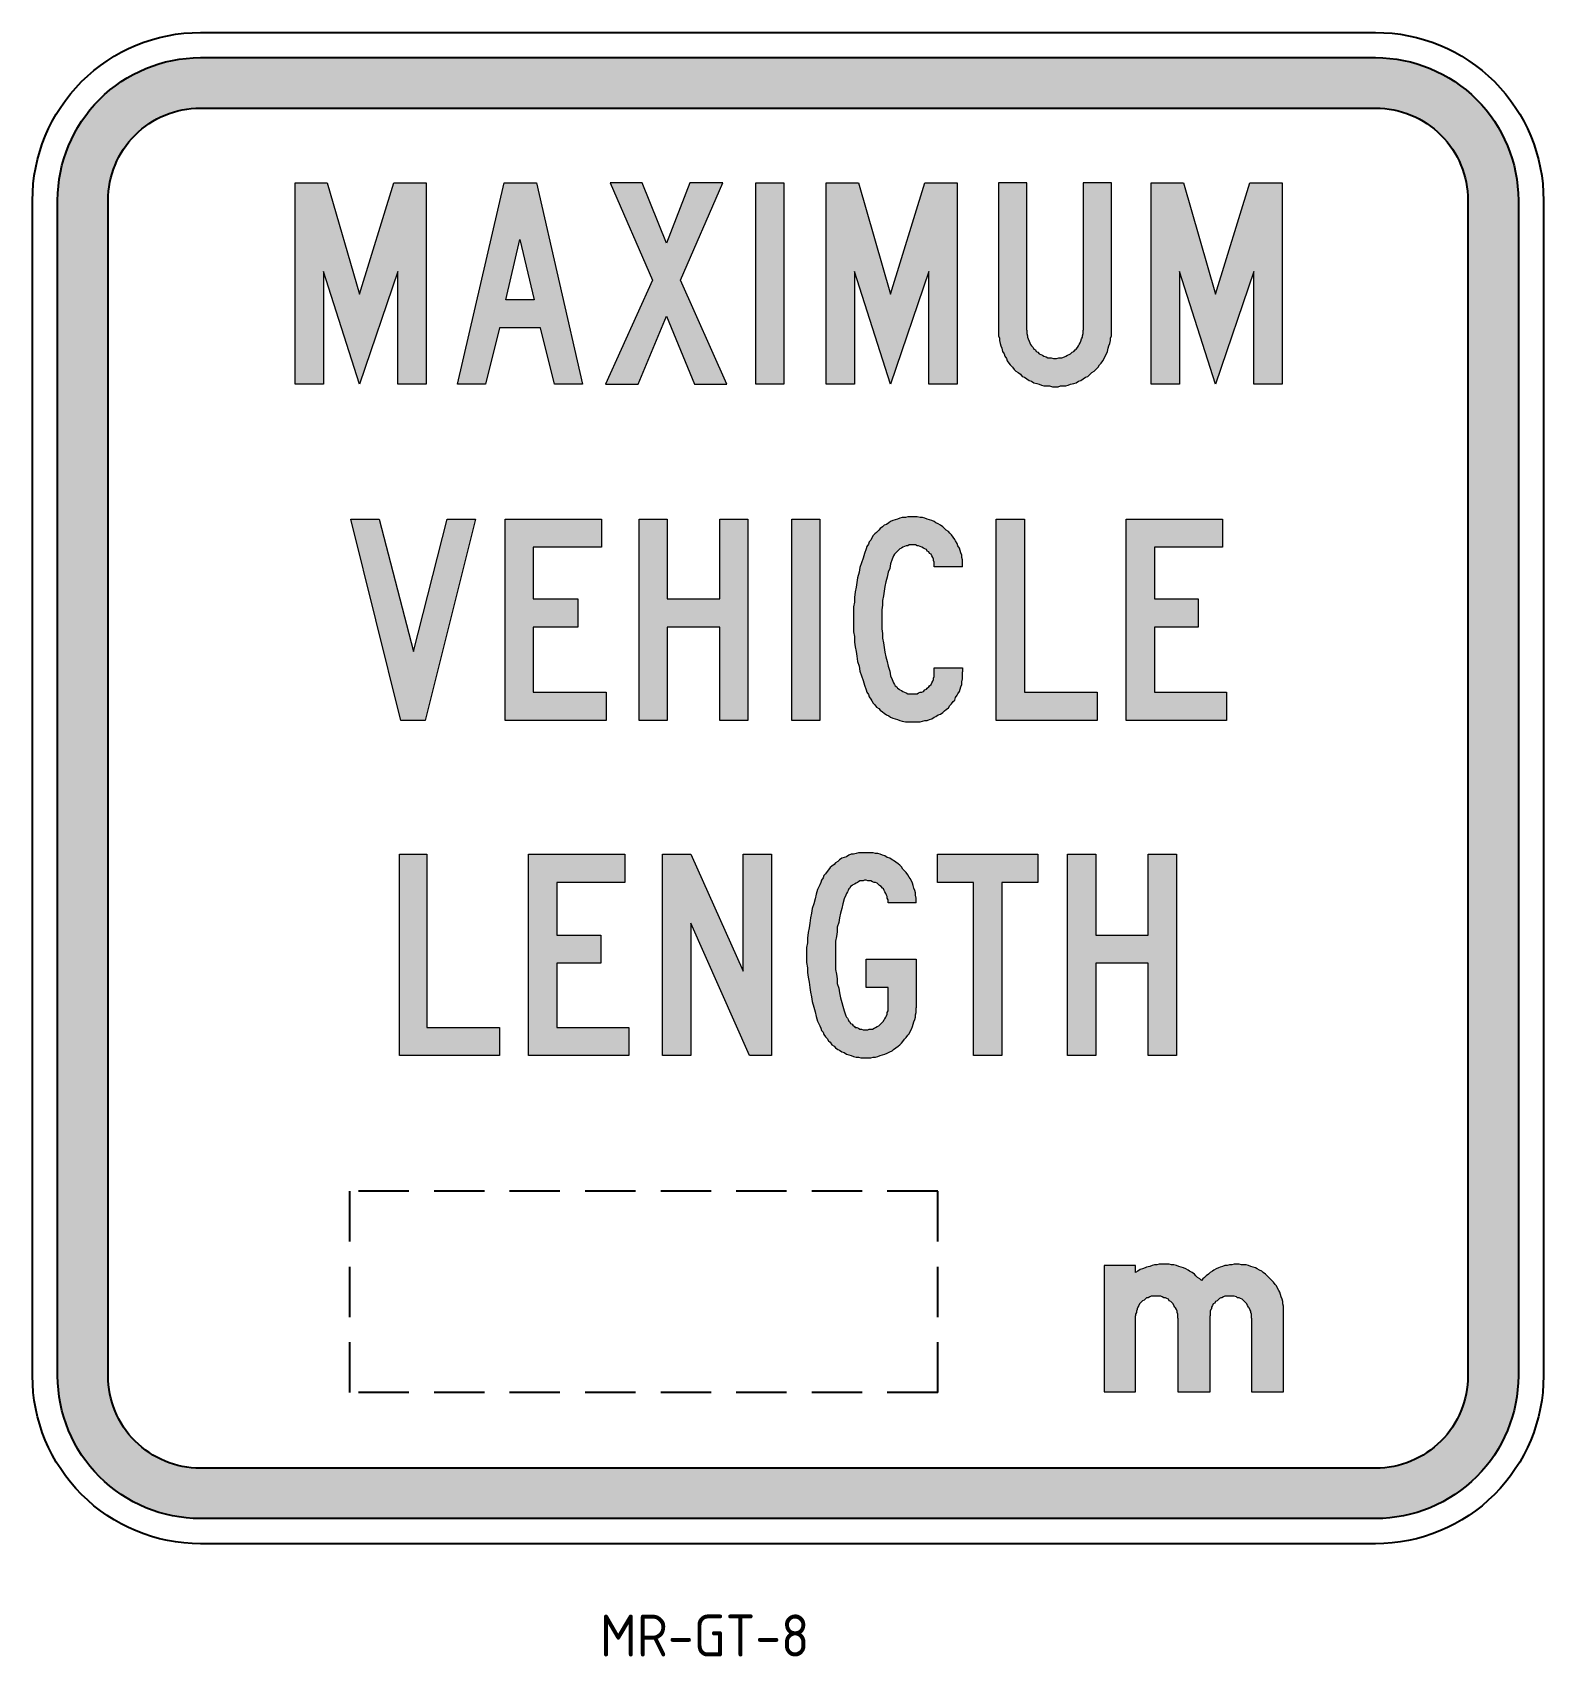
# Model space of a CAD drawing. Extents: x 150 to 240, y 114.1 to 210.9.
import ezdxf

# ---------------------------------------------------------------- set-up
doc = ezdxf.new("R2010")
doc.units = 0
doc.header["$LTSCALE"] = 12
doc.header["$MEASUREMENT"] = 0
doc.linetypes.add('HIDDEN', pattern=[0.375, 0.25, -0.125])
doc.layers.get('0').update_dxf_attribs({"linetype": 'CONTINUOUS'})
for name, color, linetype in [('HID35', 3, 'HIDDEN'), ('L25', 1, 'CONTINUOUS'), ('L35', 3, 'CONTINUOUS'), ('T25', 1, 'CONTINUOUS')]:
    doc.layers.add(name, color=color, linetype=linetype)
doc.styles.add('ISO', font='iso')

msp = doc.modelspace()

# ---------------------------------------------------------------- hatches: boundary and pattern name
at = {"layer": 'L25'}
h = msp.add_hatch(color=256, dxfattribs=at)
edge = h.paths.add_edge_path()
edge.add_line((151.496, 130.862), (151.496, 200.862))
edge.add_arc((159.996, 200.862), 8.5, 90, 180, ccw=False)
edge.add_line((159.996, 209.362), (229.996, 209.362))
edge.add_arc((229.996, 200.862), 8.5, 0, 90, ccw=False)
edge.add_line((238.496, 200.862), (238.496, 130.862))
edge.add_arc((229.996, 130.862), 8.5, -90, 0, ccw=False)
edge.add_line((229.996, 122.362), (159.996, 122.362))
edge.add_arc((159.996, 130.862), 8.5, 180, 270, ccw=False)
edge = h.paths.add_edge_path(flags=16)
edge.add_line((154.496, 130.862), (154.496, 200.862))
edge.add_arc((159.996, 200.862), 5.5, 90, 180, ccw=False)
edge.add_line((159.996, 206.362), (229.996, 206.362))
edge.add_arc((229.996, 200.862), 5.5, 0, 90, ccw=False)
edge.add_line((235.496, 200.862), (235.496, 130.862))
edge.add_arc((229.996, 130.862), 5.5, -90, 0, ccw=False)
edge.add_line((229.996, 125.362), (159.996, 125.362))
edge.add_arc((159.996, 130.862), 5.5, 180, 270, ccw=False)
h = msp.add_hatch(color=256, dxfattribs=at)
h.paths.add_polyline_path([(165.644, 189.909), (165.644, 201.898), (167.557, 201.898), (169.47, 195.273), (171.522, 201.898), (173.435, 201.898), (173.435, 189.909), (171.756, 189.909), (171.756, 196.626), (169.47, 189.909), (167.324, 196.626), (167.324, 189.909)])
h.paths.add_polyline_path([(179.873, 194.947), (178.193, 194.947), (179.033, 198.539)], flags=16)
h.paths.add_polyline_path([(175.301, 189.909), (178.1, 201.898), (180.013, 201.898), (182.765, 189.909), (181.086, 189.909), (180.246, 193.267), (177.82, 193.267), (176.98, 189.909)])
h.paths.add_polyline_path([(189.436, 189.909), (191.349, 189.909), (188.596, 196.113), (191.115, 201.898), (189.156, 201.898), (187.757, 198.306), (186.31, 201.898), (184.398, 201.898), (186.917, 196.113), (184.118, 189.909), (186.077, 189.909), (187.757, 193.967)])
h.paths.add_polyline_path([(193.075, 189.909), (193.075, 201.898), (194.754, 201.898), (194.754, 189.909)])
h.paths.add_polyline_path([(197.273, 189.909), (197.273, 201.898), (199.186, 201.898), (201.099, 195.273), (203.151, 201.898), (205.064, 201.898), (205.064, 189.909), (203.384, 189.909), (203.384, 196.626), (201.099, 189.909), (198.953, 196.626), (198.953, 189.909)])
h.paths.add_polyline_path([(216.633, 189.909), (216.633, 201.898), (218.546, 201.898), (220.458, 195.273), (222.511, 201.898), (224.424, 201.898), (224.424, 189.909), (222.744, 189.909), (222.744, 196.626), (220.458, 189.909), (218.313, 196.626), (218.313, 189.909)])
h.paths.add_polyline_path([(209.216, 193.128), (209.216, 201.898), (207.536, 201.898), (207.536, 193.128), (207.536, 192.988), (207.536, 192.801), (207.583, 192.661), (207.583, 192.521), (207.63, 192.334), (207.676, 192.195), (207.723, 192.055), (207.77, 191.868), (207.863, 191.728), (207.91, 191.588), (208.003, 191.448), (208.049, 191.308), (208.143, 191.168), (208.236, 191.075), (208.376, 190.935), (208.469, 190.795), (208.563, 190.702), (208.703, 190.608), (208.843, 190.515), (208.936, 190.375), (209.076, 190.329), (209.216, 190.235), (209.356, 190.142), (209.496, 190.095), (209.636, 190.002), (209.822, 189.955), (209.962, 189.909), (210.102, 189.862), (210.242, 189.815), (210.429, 189.815), (210.569, 189.815), (210.755, 189.769), (210.895, 189.769), (211.082, 189.769), (211.222, 189.815), (211.362, 189.815), (211.548, 189.815), (211.688, 189.862), (211.828, 189.909), (212.015, 189.955), (212.155, 190.002), (212.295, 190.095), (212.435, 190.142), (212.575, 190.235), (212.715, 190.329), (212.854, 190.375), (212.994, 190.515), (213.088, 190.608), (213.228, 190.702), (213.321, 190.795), (213.461, 190.935), (213.554, 191.075), (213.648, 191.168), (213.741, 191.308), (213.834, 191.448), (213.881, 191.588), (213.974, 191.728), (214.021, 191.868), (214.067, 192.055), (214.114, 192.195), (214.161, 192.334), (214.207, 192.521), (214.207, 192.661), (214.254, 192.801), (214.254, 192.988), (214.254, 193.128), (214.254, 201.898), (212.575, 201.898), (212.575, 193.128), (212.575, 193.034), (212.575, 192.941), (212.528, 192.801), (212.528, 192.708), (212.481, 192.614), (212.435, 192.474), (212.388, 192.381), (212.341, 192.288), (212.295, 192.195), (212.248, 192.101), (212.155, 192.008), (212.108, 191.961), (212.015, 191.868), (211.921, 191.821), (211.828, 191.728), (211.735, 191.681), (211.642, 191.635), (211.548, 191.588), (211.455, 191.541), (211.315, 191.495), (211.222, 191.495), (211.128, 191.495), (210.988, 191.448), (210.895, 191.448), (210.802, 191.448), (210.662, 191.495), (210.569, 191.495), (210.475, 191.495), (210.382, 191.541), (210.242, 191.588), (210.149, 191.635), (210.055, 191.681), (209.962, 191.728), (209.869, 191.821), (209.776, 191.868), (209.729, 191.961), (209.636, 192.008), (209.589, 192.101), (209.496, 192.195), (209.449, 192.288), (209.402, 192.381), (209.356, 192.474), (209.309, 192.614), (209.262, 192.708), (209.262, 192.801), (209.216, 192.941), (209.216, 193.034)])
h = msp.add_hatch(color=256, dxfattribs=at)
h.paths.add_polyline_path([(171.942, 169.896), (168.957, 181.885), (170.636, 181.885), (172.689, 174.001), (174.695, 181.885), (176.374, 181.885), (173.388, 169.896)])
h.paths.add_polyline_path([(178.147, 169.896), (178.147, 181.885), (183.885, 181.885), (183.885, 180.205), (179.826, 180.205), (179.826, 177.127), (182.485, 177.127), (182.485, 175.447), (179.826, 175.447), (179.826, 171.575), (184.165, 171.575), (184.165, 169.896)])
h.paths.add_polyline_path([(186.124, 169.896), (186.124, 181.885), (187.803, 181.885), (187.803, 177.127), (190.929, 177.127), (190.929, 181.885), (192.608, 181.885), (192.608, 169.896), (190.929, 169.896), (190.929, 175.447), (187.803, 175.447), (187.803, 169.896)])
h.paths.add_polyline_path([(195.221, 169.896), (195.221, 181.885), (196.9, 181.885), (196.9, 169.896)])
h.paths.add_polyline_path([(207.396, 169.896), (207.396, 181.885), (209.076, 181.885), (209.076, 171.575), (213.414, 171.575), (213.414, 169.896)])
h.paths.add_polyline_path([(215.14, 169.896), (215.14, 181.885), (220.878, 181.885), (220.878, 180.205), (216.82, 180.205), (216.82, 177.127), (219.432, 177.127), (219.432, 175.447), (216.82, 175.447), (216.82, 171.575), (221.112, 171.575), (221.112, 169.896)])
h.paths.add_polyline_path([(205.39, 179.039), (203.711, 179.039), (203.711, 179.132), (203.711, 179.226), (203.711, 179.319), (203.664, 179.412), (203.664, 179.506), (203.618, 179.599), (203.571, 179.692), (203.524, 179.786), (203.431, 179.832), (203.384, 179.926), (203.291, 179.972), (203.245, 180.065), (203.151, 180.112), (203.058, 180.159), (202.965, 180.205), (202.871, 180.252), (202.778, 180.299), (202.685, 180.299), (202.591, 180.345), (202.498, 180.345), (202.405, 180.345), (202.312, 180.345), (202.218, 180.345), (202.125, 180.299), (202.032, 180.299), (201.938, 180.252), (201.845, 180.205), (201.752, 180.159), (201.658, 180.112), (201.612, 180.065), (201.518, 179.972), (201.472, 179.926), (201.379, 179.832), (201.332, 179.786), (201.285, 179.692), (201.239, 179.599), (201.192, 179.506), (201.099, 179.226), (201.052, 178.946), (200.959, 178.713), (200.912, 178.433), (200.819, 178.153), (200.772, 177.873), (200.725, 177.593), (200.679, 177.313), (200.632, 177.033), (200.632, 176.753), (200.585, 176.473), (200.585, 176.194), (200.585, 175.914), (200.585, 175.634), (200.585, 175.354), (200.632, 175.074), (200.632, 174.794), (200.679, 174.514), (200.725, 174.234), (200.772, 173.954), (200.819, 173.674), (200.912, 173.394), (200.959, 173.115), (201.052, 172.835), (201.099, 172.555), (201.192, 172.322), (201.239, 172.228), (201.285, 172.135), (201.332, 172.042), (201.379, 171.948), (201.472, 171.902), (201.518, 171.808), (201.612, 171.762), (201.658, 171.715), (201.752, 171.668), (201.845, 171.622), (201.938, 171.575), (202.032, 171.528), (202.125, 171.482), (202.218, 171.482), (202.312, 171.482), (202.405, 171.482), (202.498, 171.482), (202.591, 171.482), (202.685, 171.482), (202.778, 171.528), (202.871, 171.575), (202.965, 171.575), (203.058, 171.622), (203.151, 171.715), (203.245, 171.762), (203.291, 171.808), (203.384, 171.902), (203.431, 171.948), (203.524, 172.042), (203.571, 172.135), (203.618, 172.228), (203.664, 172.322), (203.664, 172.415), (203.711, 172.508), (203.711, 172.601), (203.711, 172.695), (203.711, 172.788), (203.711, 173.021), (205.39, 173.021), (205.39, 172.788), (205.39, 172.648), (205.39, 172.508), (205.39, 172.368), (205.344, 172.182), (205.344, 172.042), (205.297, 171.902), (205.25, 171.762), (205.204, 171.622), (205.111, 171.482), (205.064, 171.389), (204.971, 171.249), (204.924, 171.109), (204.831, 171.015), (204.737, 170.875), (204.644, 170.782), (204.551, 170.642), (204.411, 170.549), (204.317, 170.456), (204.224, 170.362), (204.084, 170.269), (203.944, 170.222), (203.804, 170.129), (203.711, 170.082), (203.571, 169.989), (203.431, 169.942), (203.291, 169.896), (203.151, 169.896), (203.011, 169.849), (202.871, 169.802), (202.685, 169.802), (202.545, 169.802), (202.405, 169.802), (202.265, 169.802), (202.125, 169.802), (201.985, 169.802), (201.798, 169.849), (201.658, 169.896), (201.518, 169.942), (201.379, 169.989), (201.239, 170.036), (201.099, 170.082), (201.005, 170.176), (200.865, 170.222), (200.725, 170.316), (200.632, 170.409), (200.492, 170.502), (200.399, 170.595), (200.259, 170.689), (200.166, 170.829), (200.072, 170.922), (199.979, 171.062), (199.932, 171.155), (199.839, 171.295), (199.792, 171.435), (199.699, 171.575), (199.652, 171.715), (199.559, 171.995), (199.466, 172.275), (199.373, 172.555), (199.279, 172.835), (199.233, 173.115), (199.139, 173.394), (199.093, 173.721), (199.046, 174.001), (198.999, 174.281), (198.953, 174.561), (198.953, 174.887), (198.906, 175.167), (198.906, 175.447), (198.906, 175.774), (198.906, 176.054), (198.906, 176.333), (198.906, 176.66), (198.953, 176.94), (198.953, 177.22), (198.999, 177.546), (199.046, 177.826), (199.093, 178.106), (199.139, 178.386), (199.233, 178.713), (199.279, 178.993), (199.373, 179.272), (199.466, 179.552), (199.559, 179.832), (199.652, 180.112), (199.699, 180.252), (199.792, 180.392), (199.839, 180.532), (199.932, 180.625), (199.979, 180.765), (200.072, 180.905), (200.166, 180.998), (200.259, 181.092), (200.399, 181.232), (200.492, 181.325), (200.632, 181.418), (200.725, 181.512), (200.865, 181.558), (201.005, 181.652), (201.099, 181.745), (201.239, 181.792), (201.379, 181.838), (201.518, 181.885), (201.658, 181.931), (201.798, 181.978), (201.985, 181.978), (202.125, 182.025), (202.265, 182.025), (202.405, 182.025), (202.545, 182.025), (202.685, 182.025), (202.871, 181.978), (203.011, 181.978), (203.151, 181.931), (203.291, 181.885), (203.431, 181.838), (203.571, 181.792), (203.711, 181.745), (203.804, 181.652), (203.944, 181.605), (204.084, 181.512), (204.224, 181.418), (204.317, 181.325), (204.411, 181.232), (204.551, 181.138), (204.644, 181.045), (204.737, 180.952), (204.831, 180.812), (204.924, 180.672), (204.971, 180.579), (205.064, 180.439), (205.111, 180.299), (205.204, 180.159), (205.25, 180.019), (205.297, 179.879), (205.344, 179.739), (205.344, 179.599), (205.39, 179.459), (205.39, 179.319), (205.39, 179.179)])
h = msp.add_hatch(color=256, dxfattribs=at)
h.paths.add_polyline_path([(171.849, 149.929), (171.849, 161.919), (173.482, 161.919), (173.482, 151.609), (177.82, 151.609), (177.82, 149.929)])
h.paths.add_polyline_path([(179.546, 149.929), (179.546, 161.919), (185.284, 161.919), (185.284, 160.239), (181.226, 160.239), (181.226, 157.114), (183.838, 157.114), (183.838, 155.434), (181.226, 155.434), (181.226, 151.609), (185.517, 151.609), (185.517, 149.929)])
h.paths.add_polyline_path([(187.523, 149.929), (187.523, 161.919), (189.203, 161.919), (192.328, 154.968), (192.328, 161.919), (194.008, 161.919), (194.008, 149.929), (192.702, 149.929), (189.203, 157.813), (189.203, 149.929)])
h.paths.add_polyline_path([(206.044, 149.929), (206.044, 160.239), (203.898, 160.239), (203.898, 161.919), (209.869, 161.919), (209.869, 160.239), (207.723, 160.239), (207.723, 149.929)])
h.paths.add_polyline_path([(211.642, 149.929), (211.642, 161.919), (213.321, 161.919), (213.321, 157.114), (216.447, 157.114), (216.447, 161.919), (218.126, 161.919), (218.126, 149.929), (216.447, 149.929), (216.447, 155.434), (213.321, 155.434), (213.321, 149.929)])
h.paths.add_polyline_path([(202.638, 159.026), (200.959, 159.026), (200.959, 159.12), (200.959, 159.213), (200.912, 159.306), (200.912, 159.399), (200.865, 159.493), (200.819, 159.586), (200.772, 159.679), (200.725, 159.773), (200.679, 159.866), (200.632, 159.913), (200.539, 160.006), (200.446, 160.053), (200.399, 160.099), (200.306, 160.192), (200.212, 160.239), (200.119, 160.239), (200.026, 160.286), (199.932, 160.332), (199.839, 160.332), (199.746, 160.332), (199.652, 160.379), (199.559, 160.379), (199.466, 160.332), (199.373, 160.332), (199.279, 160.332), (199.186, 160.286), (199.139, 160.239), (199.046, 160.192), (198.953, 160.146), (198.859, 160.099), (198.813, 160.053), (198.719, 160.006), (198.673, 159.913), (198.626, 159.866), (198.579, 159.773), (198.533, 159.679), (198.486, 159.586), (198.44, 159.493), (198.346, 159.259), (198.253, 158.98), (198.206, 158.7), (198.113, 158.42), (198.066, 158.14), (198.02, 157.86), (197.926, 157.58), (197.926, 157.3), (197.88, 157.02), (197.833, 156.74), (197.833, 156.46), (197.833, 156.181), (197.833, 155.901), (197.833, 155.621), (197.833, 155.341), (197.833, 155.061), (197.88, 154.781), (197.926, 154.501), (197.926, 154.221), (198.02, 153.941), (198.066, 153.661), (198.113, 153.382), (198.206, 153.102), (198.253, 152.868), (198.346, 152.589), (198.44, 152.309), (198.486, 152.215), (198.533, 152.169), (198.579, 152.075), (198.626, 151.982), (198.673, 151.935), (198.719, 151.842), (198.813, 151.795), (198.859, 151.749), (198.953, 151.656), (198.999, 151.609), (199.093, 151.609), (199.186, 151.562), (199.279, 151.516), (199.373, 151.516), (199.466, 151.469), (199.559, 151.469), (199.652, 151.469), (199.746, 151.469), (199.839, 151.516), (199.932, 151.516), (200.026, 151.516), (200.119, 151.562), (200.212, 151.609), (200.306, 151.656), (200.399, 151.702), (200.446, 151.749), (200.539, 151.842), (200.585, 151.889), (200.679, 151.982), (200.725, 152.075), (200.772, 152.122), (200.819, 152.215), (200.865, 152.309), (200.912, 152.402), (200.912, 152.495), (200.959, 152.589), (200.959, 152.682), (200.959, 152.775), (200.959, 153.988), (199.652, 153.988), (199.652, 155.667), (202.638, 155.667), (202.638, 152.775), (202.638, 152.635), (202.638, 152.495), (202.591, 152.355), (202.591, 152.215), (202.545, 152.075), (202.498, 151.935), (202.451, 151.795), (202.405, 151.656), (202.358, 151.516), (202.265, 151.376), (202.218, 151.236), (202.125, 151.142), (202.032, 151.002), (201.938, 150.909), (201.845, 150.769), (201.752, 150.676), (201.658, 150.583), (201.565, 150.489), (201.425, 150.396), (201.285, 150.303), (201.192, 150.209), (201.052, 150.163), (200.912, 150.069), (200.772, 150.023), (200.632, 149.976), (200.492, 149.929), (200.352, 149.883), (200.212, 149.836), (200.072, 149.836), (199.932, 149.79), (199.792, 149.79), (199.652, 149.79), (199.466, 149.79), (199.326, 149.79), (199.186, 149.836), (199.046, 149.836), (198.906, 149.883), (198.766, 149.929), (198.626, 149.976), (198.486, 150.023), (198.346, 150.116), (198.206, 150.163), (198.066, 150.256), (197.973, 150.303), (197.833, 150.396), (197.74, 150.489), (197.6, 150.583), (197.507, 150.723), (197.413, 150.816), (197.32, 150.956), (197.227, 151.049), (197.133, 151.189), (197.087, 151.329), (196.993, 151.422), (196.947, 151.562), (196.9, 151.702), (196.76, 151.982), (196.667, 152.262), (196.62, 152.542), (196.527, 152.822), (196.434, 153.148), (196.387, 153.428), (196.34, 153.708), (196.294, 153.988), (196.247, 154.315), (196.2, 154.594), (196.154, 154.874), (196.154, 155.154), (196.107, 155.481), (196.107, 155.761), (196.107, 156.041), (196.107, 156.367), (196.154, 156.647), (196.154, 156.927), (196.2, 157.254), (196.247, 157.533), (196.294, 157.813), (196.34, 158.14), (196.387, 158.42), (196.434, 158.7), (196.527, 158.98), (196.62, 159.259), (196.667, 159.539), (196.76, 159.819), (196.9, 160.099), (196.947, 160.239), (196.993, 160.379), (197.087, 160.519), (197.133, 160.659), (197.227, 160.752), (197.32, 160.892), (197.413, 160.986), (197.507, 161.125), (197.6, 161.219), (197.74, 161.312), (197.833, 161.405), (197.973, 161.499), (198.066, 161.592), (198.206, 161.685), (198.346, 161.732), (198.486, 161.779), (198.626, 161.872), (198.766, 161.919), (198.906, 161.919), (199.046, 161.965), (199.186, 162.012), (199.326, 162.012), (199.466, 162.012), (199.652, 162.012), (199.792, 162.012), (199.932, 162.012), (200.072, 162.012), (200.212, 161.965), (200.352, 161.965), (200.492, 161.919), (200.632, 161.872), (200.772, 161.825), (200.912, 161.732), (201.052, 161.685), (201.192, 161.592), (201.285, 161.545), (201.425, 161.452), (201.565, 161.359), (201.658, 161.265), (201.752, 161.172), (201.845, 161.032), (201.938, 160.939), (202.032, 160.846), (202.125, 160.706), (202.218, 160.566), (202.265, 160.472), (202.358, 160.332), (202.405, 160.192), (202.451, 160.053), (202.498, 159.913), (202.545, 159.773), (202.591, 159.633), (202.591, 159.493), (202.638, 159.306), (202.638, 159.166)])
msp.add_hatch(color=256, dxfattribs=at).paths.add_polyline_path([(222.604, 134.302), (222.604, 129.917), (224.517, 129.917), (224.517, 134.721), (224.517, 134.861), (224.517, 135.001), (224.47, 135.141), (224.47, 135.281), (224.424, 135.421), (224.377, 135.561), (224.33, 135.701), (224.284, 135.841), (224.237, 135.934), (224.144, 136.074), (224.097, 136.214), (224.004, 136.308), (223.911, 136.448), (223.817, 136.541), (223.724, 136.634), (223.631, 136.727), (223.537, 136.821), (223.444, 136.914), (223.304, 137.007), (223.211, 137.101), (223.071, 137.147), (222.931, 137.241), (222.838, 137.287), (222.698, 137.334), (222.558, 137.381), (222.418, 137.427), (222.278, 137.474), (222.138, 137.474), (221.998, 137.474), (221.858, 137.521), (221.718, 137.521), (221.578, 137.521), (221.438, 137.474), (221.298, 137.474), (221.158, 137.427), (221.018, 137.427), (220.878, 137.381), (220.738, 137.334), (220.645, 137.287), (220.505, 137.241), (220.365, 137.147), (220.272, 137.101), (220.132, 137.007), (220.039, 136.914), (219.899, 136.821), (219.805, 136.727), (219.712, 136.634), (219.619, 136.541), (219.525, 136.634), (219.385, 136.727), (219.292, 136.821), (219.199, 136.914), (219.059, 137.007), (218.919, 137.101), (218.826, 137.147), (218.686, 137.241), (218.546, 137.287), (218.406, 137.334), (218.266, 137.381), (218.126, 137.427), (217.986, 137.474), (217.846, 137.474), (217.706, 137.521), (217.519, 137.521), (217.38, 137.521), (217.24, 137.521), (217.1, 137.521), (216.96, 137.474), (216.82, 137.474), (216.68, 137.427), (216.54, 137.381), (216.353, 137.334), (216.26, 137.287), (216.12, 137.241), (215.98, 137.194), (215.84, 137.101), (215.7, 137.007), (215.7, 137.427), (213.834, 137.427), (213.834, 129.917), (215.7, 129.917), (215.7, 134.442), (215.7, 134.535), (215.747, 134.628), (215.747, 134.721), (215.793, 134.815), (215.793, 134.861), (215.84, 134.955), (215.887, 135.048), (215.933, 135.141), (215.98, 135.188), (216.073, 135.281), (216.12, 135.328), (216.213, 135.375), (216.307, 135.468), (216.353, 135.515), (216.447, 135.515), (216.54, 135.561), (216.633, 135.608), (216.726, 135.608), (216.82, 135.608), (216.913, 135.608), (217.006, 135.608), (217.1, 135.608), (217.193, 135.608), (217.286, 135.561), (217.38, 135.515), (217.473, 135.515), (217.566, 135.468), (217.659, 135.421), (217.706, 135.328), (217.799, 135.281), (217.893, 135.188), (217.939, 135.141), (217.986, 135.048), (218.033, 134.955), (218.079, 134.908), (218.126, 134.815), (218.173, 134.721), (218.173, 134.628), (218.219, 134.535), (218.219, 134.442), (218.219, 134.302), (218.219, 129.917), (220.132, 129.917), (220.132, 134.442), (220.132, 134.535), (220.132, 134.628), (220.132, 134.721), (220.179, 134.815), (220.225, 134.861), (220.225, 134.955), (220.272, 135.048), (220.318, 135.141), (220.412, 135.188), (220.458, 135.281), (220.552, 135.328), (220.598, 135.375), (220.692, 135.468), (220.785, 135.515), (220.832, 135.515), (220.925, 135.561), (221.018, 135.608), (221.112, 135.608), (221.205, 135.608), (221.298, 135.608), (221.391, 135.608), (221.485, 135.608), (221.578, 135.608), (221.718, 135.561), (221.765, 135.515), (221.858, 135.515), (221.951, 135.468), (222.045, 135.421), (222.138, 135.328), (222.184, 135.281), (222.278, 135.188), (222.324, 135.141), (222.371, 135.048), (222.418, 134.955), (222.464, 134.908), (222.511, 134.815), (222.558, 134.721), (222.558, 134.628), (222.604, 134.535), (222.604, 134.442)])

# ---------------------------------------------------------------- linework, layer by layer
at = {"color": 3, "lineweight": 0}
for points in [[(165.644, 189.909), (165.644, 201.898), (167.557, 201.898), (169.47, 195.273), (171.522, 201.898), (173.435, 201.898), (173.435, 189.909), (171.756, 189.909), (171.756, 196.626), (169.47, 189.909), (167.324, 196.626), (167.324, 189.909), (165.644, 189.909), (165.644, 189.909)], [(175.301, 189.909), (178.1, 201.898), (180.013, 201.898), (182.765, 189.909), (181.086, 189.909), (180.246, 193.267), (177.82, 193.267), (176.98, 189.909), (175.301, 189.909), (175.301, 189.909)], [(189.436, 189.909), (191.349, 189.909), (188.596, 196.113), (191.115, 201.898), (189.156, 201.898), (187.757, 198.306), (186.31, 201.898), (184.398, 201.898), (186.917, 196.113), (184.118, 189.909), (186.077, 189.909), (187.757, 193.967), (189.436, 189.909), (189.436, 189.909)], [(193.075, 189.909), (193.075, 201.898), (194.754, 201.898), (194.754, 189.909), (193.075, 189.909), (193.075, 189.909)], [(197.273, 189.909), (197.273, 201.898), (199.186, 201.898), (201.099, 195.273), (203.151, 201.898), (205.064, 201.898), (205.064, 189.909), (203.384, 189.909), (203.384, 196.626), (201.099, 189.909), (198.953, 196.626), (198.953, 189.909), (197.273, 189.909), (197.273, 189.909)], [(209.216, 193.128), (209.216, 201.898), (207.536, 201.898)], [(207.536, 201.898), (207.536, 193.128), (207.536, 192.988), (207.536, 192.801), (207.583, 192.661), (207.583, 192.521), (207.63, 192.334), (207.676, 192.195), (207.723, 192.055), (207.77, 191.868), (207.863, 191.728), (207.91, 191.588), (208.003, 191.448), (208.049, 191.308), (208.143, 191.168), (208.236, 191.075), (208.376, 190.935), (208.469, 190.795), (208.563, 190.702), (208.703, 190.608), (208.843, 190.515), (208.936, 190.375), (209.076, 190.329), (209.216, 190.235), (209.356, 190.142), (209.496, 190.095), (209.636, 190.002), (209.822, 189.955), (209.962, 189.909), (210.102, 189.862), (210.242, 189.815), (210.429, 189.815), (210.569, 189.815), (210.755, 189.769), (210.895, 189.769), (211.082, 189.769), (211.222, 189.815), (211.362, 189.815), (211.548, 189.815), (211.688, 189.862), (211.828, 189.909), (212.015, 189.955), (212.155, 190.002), (212.295, 190.095), (212.435, 190.142), (212.575, 190.235), (212.715, 190.329), (212.854, 190.375), (212.994, 190.515), (213.088, 190.608), (213.228, 190.702), (213.321, 190.795), (213.461, 190.935), (213.554, 191.075), (213.648, 191.168), (213.741, 191.308), (213.834, 191.448), (213.881, 191.588), (213.974, 191.728), (214.021, 191.868), (214.067, 192.055), (214.114, 192.195), (214.161, 192.334), (214.207, 192.521), (214.207, 192.661), (214.254, 192.801), (214.254, 192.988), (214.254, 193.128), (214.254, 201.898), (212.575, 201.898), (212.575, 193.128)], [(216.633, 189.909), (216.633, 201.898), (218.546, 201.898), (220.458, 195.273), (222.511, 201.898), (224.424, 201.898), (224.424, 189.909), (222.744, 189.909), (222.744, 196.626), (220.458, 189.909), (218.313, 196.626), (218.313, 189.909), (216.633, 189.909), (216.633, 189.909)], [(179.873, 194.947), (178.193, 194.947), (179.033, 198.539), (179.873, 194.947), (179.873, 194.947)], [(209.216, 193.128), (209.216, 193.034), (209.216, 192.941), (209.262, 192.801), (209.262, 192.708), (209.309, 192.614), (209.356, 192.474), (209.402, 192.381), (209.449, 192.288), (209.496, 192.195), (209.589, 192.101), (209.636, 192.008), (209.729, 191.961), (209.776, 191.868), (209.869, 191.821), (209.962, 191.728), (210.055, 191.681), (210.149, 191.635), (210.242, 191.588), (210.382, 191.541), (210.475, 191.495), (210.569, 191.495), (210.662, 191.495), (210.802, 191.448), (210.895, 191.448)], [(210.895, 191.448), (210.988, 191.448), (211.128, 191.495), (211.222, 191.495), (211.315, 191.495), (211.455, 191.541), (211.548, 191.588), (211.642, 191.635), (211.735, 191.681), (211.828, 191.728), (211.921, 191.821), (212.015, 191.868), (212.108, 191.961), (212.155, 192.008), (212.248, 192.101), (212.295, 192.195), (212.341, 192.288), (212.388, 192.381), (212.435, 192.474), (212.481, 192.614), (212.528, 192.708), (212.528, 192.801), (212.575, 192.941), (212.575, 193.034), (212.575, 193.128)], [(171.942, 169.896), (168.957, 181.885), (170.636, 181.885), (172.689, 174.001), (174.695, 181.885), (176.374, 181.885), (173.388, 169.896), (171.942, 169.896), (171.942, 169.896)], [(178.147, 169.896), (178.147, 181.885), (183.885, 181.885), (183.885, 180.205), (179.826, 180.205), (179.826, 177.127), (182.485, 177.127), (182.485, 175.447), (179.826, 175.447), (179.826, 171.575), (184.165, 171.575), (184.165, 169.896), (178.147, 169.896), (178.147, 169.896)], [(186.124, 169.896), (186.124, 181.885), (187.803, 181.885), (187.803, 177.127), (190.929, 177.127), (190.929, 181.885), (192.608, 181.885), (192.608, 169.896), (190.929, 169.896), (190.929, 175.447), (187.803, 175.447), (187.803, 169.896), (186.124, 169.896), (186.124, 169.896)], [(195.221, 169.896), (195.221, 181.885), (196.9, 181.885), (196.9, 169.896), (195.221, 169.896), (195.221, 169.896)], [(202.405, 182.025), (202.265, 182.025), (202.125, 182.025), (201.985, 181.978), (201.798, 181.978), (201.658, 181.931), (201.518, 181.885), (201.379, 181.838), (201.239, 181.792), (201.099, 181.745), (201.005, 181.652), (200.865, 181.558), (200.725, 181.512), (200.632, 181.418), (200.492, 181.325), (200.399, 181.232), (200.259, 181.092), (200.166, 180.998), (200.072, 180.905), (199.979, 180.765), (199.932, 180.625), (199.839, 180.532), (199.792, 180.392), (199.699, 180.252), (199.652, 180.112)], [(205.39, 179.039), (205.39, 179.179), (205.39, 179.319), (205.39, 179.459), (205.344, 179.599), (205.344, 179.739), (205.297, 179.879), (205.25, 180.019), (205.204, 180.159), (205.111, 180.299), (205.064, 180.439), (204.971, 180.579), (204.924, 180.672), (204.831, 180.812), (204.737, 180.952), (204.644, 181.045), (204.551, 181.138), (204.411, 181.232), (204.317, 181.325), (204.224, 181.418), (204.084, 181.512), (203.944, 181.605), (203.804, 181.652), (203.711, 181.745), (203.571, 181.792), (203.431, 181.838), (203.291, 181.885), (203.151, 181.931), (203.011, 181.978), (202.871, 181.978), (202.685, 182.025), (202.545, 182.025), (202.405, 182.025)], [(207.396, 169.896), (207.396, 181.885), (209.076, 181.885), (209.076, 171.575), (213.414, 171.575), (213.414, 169.896), (207.396, 169.896), (207.396, 169.896)], [(215.14, 169.896), (215.14, 181.885), (220.878, 181.885), (220.878, 180.205), (216.82, 180.205), (216.82, 177.127), (219.432, 177.127), (219.432, 175.447), (216.82, 175.447), (216.82, 171.575), (221.112, 171.575), (221.112, 169.896), (215.14, 169.896), (215.14, 169.896)], [(199.652, 180.112), (199.559, 179.832), (199.466, 179.552), (199.373, 179.272), (199.279, 178.993), (199.233, 178.713), (199.139, 178.386), (199.093, 178.106), (199.046, 177.826), (198.999, 177.546), (198.953, 177.22), (198.953, 176.94), (198.906, 176.66), (198.906, 176.333), (198.906, 176.054), (198.906, 175.774), (198.906, 175.447), (198.906, 175.167), (198.953, 174.887), (198.953, 174.561), (198.999, 174.281), (199.046, 174.001), (199.093, 173.721), (199.139, 173.394), (199.233, 173.115), (199.279, 172.835), (199.373, 172.555), (199.466, 172.275), (199.559, 171.995), (199.652, 171.715)], [(205.39, 179.039), (203.711, 179.039), (203.711, 179.132), (203.711, 179.226), (203.711, 179.319), (203.664, 179.412), (203.664, 179.506), (203.618, 179.599), (203.571, 179.692), (203.524, 179.786), (203.431, 179.832), (203.384, 179.926), (203.291, 179.972), (203.245, 180.065), (203.151, 180.112), (203.058, 180.159), (202.965, 180.205), (202.871, 180.252), (202.778, 180.299), (202.685, 180.299), (202.591, 180.345), (202.498, 180.345), (202.405, 180.345), (202.312, 180.345), (202.218, 180.345), (202.125, 180.299), (202.032, 180.299), (201.938, 180.252), (201.845, 180.205), (201.752, 180.159), (201.658, 180.112), (201.612, 180.065), (201.518, 179.972), (201.472, 179.926), (201.379, 179.832), (201.332, 179.786), (201.285, 179.692), (201.239, 179.599), (201.192, 179.506), (201.099, 179.226), (201.052, 178.946), (200.959, 178.713), (200.912, 178.433), (200.819, 178.153), (200.772, 177.873), (200.725, 177.593), (200.679, 177.313), (200.632, 177.033), (200.632, 176.753), (200.585, 176.473), (200.585, 176.194), (200.585, 175.914), (200.585, 175.634), (200.585, 175.354), (200.632, 175.074), (200.632, 174.794), (200.679, 174.514), (200.725, 174.234), (200.772, 173.954), (200.819, 173.674), (200.912, 173.394), (200.959, 173.115), (201.052, 172.835), (201.099, 172.555), (201.192, 172.322), (201.239, 172.228), (201.285, 172.135), (201.332, 172.042), (201.379, 171.948), (201.472, 171.902), (201.518, 171.808), (201.612, 171.762), (201.658, 171.715), (201.752, 171.668), (201.845, 171.622), (201.938, 171.575), (202.032, 171.528), (202.125, 171.482), (202.218, 171.482), (202.312, 171.482), (202.405, 171.482), (202.498, 171.482), (202.591, 171.482), (202.685, 171.482), (202.778, 171.528), (202.871, 171.575), (202.965, 171.575), (203.058, 171.622), (203.151, 171.715), (203.245, 171.762), (203.291, 171.808), (203.384, 171.902), (203.431, 171.948), (203.524, 172.042), (203.571, 172.135), (203.618, 172.228), (203.664, 172.322), (203.664, 172.415), (203.711, 172.508), (203.711, 172.601), (203.711, 172.695), (203.711, 172.788), (203.711, 173.021), (205.39, 173.021)], [(202.405, 169.802), (202.545, 169.802), (202.685, 169.802), (202.871, 169.802), (203.011, 169.849), (203.151, 169.896), (203.291, 169.896), (203.431, 169.942), (203.571, 169.989), (203.711, 170.082), (203.804, 170.129), (203.944, 170.222), (204.084, 170.269), (204.224, 170.362), (204.317, 170.456), (204.411, 170.549), (204.551, 170.642), (204.644, 170.782), (204.737, 170.875), (204.831, 171.015), (204.924, 171.109), (204.971, 171.249), (205.064, 171.389), (205.111, 171.482), (205.204, 171.622), (205.25, 171.762), (205.297, 171.902), (205.344, 172.042), (205.344, 172.182), (205.39, 172.368), (205.39, 172.508), (205.39, 172.648), (205.39, 172.788)], [(205.39, 173.021), (205.39, 172.788)], [(199.652, 171.715), (199.699, 171.575), (199.792, 171.435), (199.839, 171.295), (199.932, 171.155), (199.979, 171.062), (200.072, 170.922), (200.166, 170.829), (200.259, 170.689), (200.399, 170.595), (200.492, 170.502), (200.632, 170.409), (200.725, 170.316), (200.865, 170.222), (201.005, 170.176), (201.099, 170.082), (201.239, 170.036), (201.379, 169.989), (201.518, 169.942), (201.658, 169.896), (201.798, 169.849), (201.985, 169.802), (202.125, 169.802), (202.265, 169.802), (202.405, 169.802)], [(171.849, 149.929), (171.849, 161.919), (173.482, 161.919), (173.482, 151.609), (177.82, 151.609), (177.82, 149.929), (171.849, 149.929), (171.849, 149.929)], [(179.546, 149.929), (179.546, 161.919), (185.284, 161.919), (185.284, 160.239), (181.226, 160.239), (181.226, 157.114), (183.838, 157.114), (183.838, 155.434), (181.226, 155.434), (181.226, 151.609), (185.517, 151.609), (185.517, 149.929), (179.546, 149.929), (179.546, 149.929)], [(187.523, 149.929), (187.523, 161.919), (189.203, 161.919), (192.328, 154.968), (192.328, 161.919), (194.008, 161.919), (194.008, 149.929), (192.702, 149.929), (189.203, 157.813), (189.203, 149.929), (187.523, 149.929), (187.523, 149.929)], [(199.652, 162.012), (199.466, 162.012), (199.326, 162.012), (199.186, 162.012), (199.046, 161.965), (198.906, 161.919), (198.766, 161.919), (198.626, 161.872), (198.486, 161.779), (198.346, 161.732), (198.206, 161.685), (198.066, 161.592), (197.973, 161.499), (197.833, 161.405), (197.74, 161.312), (197.6, 161.219), (197.507, 161.125), (197.413, 160.986), (197.32, 160.892), (197.227, 160.752), (197.133, 160.659), (197.087, 160.519), (196.993, 160.379), (196.947, 160.239), (196.9, 160.099)], [(202.638, 159.026), (202.638, 159.166), (202.638, 159.306), (202.591, 159.493), (202.591, 159.633), (202.545, 159.773), (202.498, 159.913), (202.451, 160.053), (202.405, 160.192), (202.358, 160.332), (202.265, 160.472), (202.218, 160.566), (202.125, 160.706), (202.032, 160.846), (201.938, 160.939), (201.845, 161.032), (201.752, 161.172), (201.658, 161.265), (201.565, 161.359), (201.425, 161.452), (201.285, 161.545), (201.192, 161.592), (201.052, 161.685), (200.912, 161.732), (200.772, 161.825), (200.632, 161.872), (200.492, 161.919), (200.352, 161.965), (200.212, 161.965), (200.072, 162.012), (199.932, 162.012), (199.792, 162.012), (199.652, 162.012)], [(206.044, 149.929), (206.044, 160.239), (203.898, 160.239), (203.898, 161.919), (209.869, 161.919), (209.869, 160.239), (207.723, 160.239), (207.723, 149.929), (206.044, 149.929), (206.044, 149.929)], [(211.642, 149.929), (211.642, 161.919), (213.321, 161.919), (213.321, 157.114), (216.447, 157.114), (216.447, 161.919), (218.126, 161.919), (218.126, 149.929), (216.447, 149.929), (216.447, 155.434), (213.321, 155.434), (213.321, 149.929), (211.642, 149.929), (211.642, 149.929)], [(196.9, 160.099), (196.76, 159.819), (196.667, 159.539), (196.62, 159.259), (196.527, 158.98), (196.434, 158.7), (196.387, 158.42), (196.34, 158.14), (196.294, 157.813), (196.247, 157.533), (196.2, 157.254), (196.154, 156.927), (196.154, 156.647), (196.107, 156.367), (196.107, 156.041), (196.107, 155.761), (196.107, 155.481), (196.154, 155.154), (196.154, 154.874), (196.2, 154.594), (196.247, 154.315), (196.294, 153.988), (196.34, 153.708), (196.387, 153.428), (196.434, 153.148), (196.527, 152.822), (196.62, 152.542), (196.667, 152.262), (196.76, 151.982), (196.9, 151.702)], [(202.638, 159.026), (200.959, 159.026), (200.959, 159.12), (200.959, 159.213), (200.912, 159.306), (200.912, 159.399), (200.865, 159.493), (200.819, 159.586), (200.772, 159.679), (200.725, 159.773), (200.679, 159.866), (200.632, 159.913), (200.539, 160.006), (200.446, 160.053), (200.399, 160.099), (200.306, 160.192), (200.212, 160.239), (200.119, 160.239), (200.026, 160.286), (199.932, 160.332), (199.839, 160.332), (199.746, 160.332), (199.652, 160.379), (199.559, 160.379), (199.466, 160.332), (199.373, 160.332), (199.279, 160.332), (199.186, 160.286), (199.139, 160.239), (199.046, 160.192), (198.953, 160.146), (198.859, 160.099), (198.813, 160.053), (198.719, 160.006), (198.673, 159.913), (198.626, 159.866), (198.579, 159.773), (198.533, 159.679), (198.486, 159.586), (198.44, 159.493), (198.346, 159.259), (198.253, 158.98), (198.206, 158.7), (198.113, 158.42), (198.066, 158.14), (198.02, 157.86), (197.926, 157.58), (197.926, 157.3), (197.88, 157.02), (197.833, 156.74), (197.833, 156.46), (197.833, 156.181), (197.833, 155.901), (197.833, 155.621), (197.833, 155.341), (197.833, 155.061), (197.88, 154.781), (197.926, 154.501), (197.926, 154.221), (198.02, 153.941), (198.066, 153.661), (198.113, 153.382), (198.206, 153.102), (198.253, 152.868), (198.346, 152.589), (198.44, 152.309), (198.486, 152.215), (198.533, 152.169), (198.579, 152.075), (198.626, 151.982), (198.673, 151.935), (198.719, 151.842), (198.813, 151.795), (198.859, 151.749), (198.953, 151.656), (198.999, 151.609), (199.093, 151.609), (199.186, 151.562), (199.279, 151.516), (199.373, 151.516), (199.466, 151.469), (199.559, 151.469), (199.652, 151.469), (199.746, 151.469), (199.839, 151.516), (199.932, 151.516), (200.026, 151.516), (200.119, 151.562), (200.212, 151.609), (200.306, 151.656), (200.399, 151.702), (200.446, 151.749), (200.539, 151.842), (200.585, 151.889), (200.679, 151.982), (200.725, 152.075), (200.772, 152.122), (200.819, 152.215), (200.865, 152.309), (200.912, 152.402), (200.912, 152.495), (200.959, 152.589), (200.959, 152.682), (200.959, 152.775)], [(200.959, 152.775), (200.959, 153.988), (199.652, 153.988), (199.652, 155.667), (202.638, 155.667), (202.638, 152.775)], [(199.652, 149.79), (199.792, 149.79), (199.932, 149.79), (200.072, 149.836), (200.212, 149.836), (200.352, 149.883), (200.492, 149.929), (200.632, 149.976), (200.772, 150.023), (200.912, 150.069), (201.052, 150.163), (201.192, 150.209), (201.285, 150.303), (201.425, 150.396), (201.565, 150.489), (201.658, 150.583), (201.752, 150.676), (201.845, 150.769), (201.938, 150.909), (202.032, 151.002), (202.125, 151.142), (202.218, 151.236), (202.265, 151.376), (202.358, 151.516), (202.405, 151.656), (202.451, 151.795), (202.498, 151.935), (202.545, 152.075), (202.591, 152.215), (202.591, 152.355), (202.638, 152.495), (202.638, 152.635), (202.638, 152.775)], [(196.9, 151.702), (196.947, 151.562), (196.993, 151.422), (197.087, 151.329), (197.133, 151.189), (197.227, 151.049), (197.32, 150.956), (197.413, 150.816), (197.507, 150.723), (197.6, 150.583), (197.74, 150.489), (197.833, 150.396), (197.973, 150.303), (198.066, 150.256), (198.206, 150.163), (198.346, 150.116), (198.486, 150.023), (198.626, 149.976), (198.766, 149.929), (198.906, 149.883), (199.046, 149.836), (199.186, 149.836), (199.326, 149.79), (199.466, 149.79), (199.652, 149.79)], [(222.604, 134.302), (222.604, 129.917), (224.517, 129.917), (224.517, 134.721), (224.517, 134.861), (224.517, 135.001), (224.47, 135.141), (224.47, 135.281), (224.424, 135.421), (224.377, 135.561), (224.33, 135.701), (224.284, 135.841), (224.237, 135.934), (224.144, 136.074), (224.097, 136.214), (224.004, 136.308), (223.911, 136.448), (223.817, 136.541), (223.724, 136.634), (223.631, 136.727), (223.537, 136.821), (223.444, 136.914), (223.304, 137.007), (223.211, 137.101), (223.071, 137.147), (222.931, 137.241), (222.838, 137.287), (222.698, 137.334), (222.558, 137.381), (222.418, 137.427), (222.278, 137.474), (222.138, 137.474), (221.998, 137.474), (221.858, 137.521), (221.718, 137.521), (221.578, 137.521), (221.438, 137.474), (221.298, 137.474), (221.158, 137.427), (221.018, 137.427), (220.878, 137.381), (220.738, 137.334), (220.645, 137.287), (220.505, 137.241), (220.365, 137.147), (220.272, 137.101), (220.132, 137.007), (220.039, 136.914), (219.899, 136.821), (219.805, 136.727), (219.712, 136.634), (219.619, 136.541), (219.525, 136.634), (219.385, 136.727), (219.292, 136.821), (219.199, 136.914), (219.059, 137.007), (218.919, 137.101), (218.826, 137.147), (218.686, 137.241), (218.546, 137.287), (218.406, 137.334), (218.266, 137.381), (218.126, 137.427), (217.986, 137.474), (217.846, 137.474), (217.706, 137.521), (217.519, 137.521), (217.38, 137.521), (217.24, 137.521), (217.1, 137.521), (216.96, 137.474), (216.82, 137.474), (216.68, 137.427), (216.54, 137.381), (216.353, 137.334), (216.26, 137.287), (216.12, 137.241), (215.98, 137.194), (215.84, 137.101), (215.7, 137.007), (215.7, 137.427), (213.834, 137.427), (213.834, 129.917)], [(216.913, 135.608), (216.82, 135.608), (216.726, 135.608), (216.633, 135.608), (216.54, 135.561), (216.447, 135.515), (216.353, 135.515), (216.307, 135.468), (216.213, 135.375), (216.12, 135.328), (216.073, 135.281), (215.98, 135.188), (215.933, 135.141), (215.887, 135.048), (215.84, 134.955), (215.793, 134.861), (215.793, 134.815), (215.747, 134.721), (215.747, 134.628), (215.7, 134.535), (215.7, 134.442)], [(218.219, 134.302), (218.219, 134.442), (218.219, 134.535), (218.173, 134.628), (218.173, 134.721), (218.126, 134.815), (218.079, 134.908), (218.033, 134.955), (217.986, 135.048), (217.939, 135.141), (217.893, 135.188), (217.799, 135.281), (217.706, 135.328), (217.659, 135.421), (217.566, 135.468), (217.473, 135.515), (217.38, 135.515), (217.286, 135.561), (217.193, 135.608), (217.1, 135.608), (217.006, 135.608), (216.913, 135.608)], [(221.298, 135.608), (221.205, 135.608), (221.112, 135.608), (221.018, 135.608), (220.925, 135.561), (220.832, 135.515), (220.785, 135.515), (220.692, 135.468), (220.598, 135.375), (220.552, 135.328), (220.458, 135.281), (220.412, 135.188), (220.318, 135.141), (220.272, 135.048), (220.225, 134.955), (220.225, 134.861), (220.179, 134.815), (220.132, 134.721), (220.132, 134.628), (220.132, 134.535), (220.132, 134.442)], [(222.604, 134.302), (222.604, 134.442), (222.604, 134.535), (222.558, 134.628), (222.558, 134.721), (222.511, 134.815), (222.464, 134.908), (222.418, 134.955), (222.371, 135.048), (222.324, 135.141), (222.278, 135.188), (222.184, 135.281), (222.138, 135.328), (222.045, 135.421), (221.951, 135.468), (221.858, 135.515), (221.765, 135.515), (221.718, 135.561), (221.578, 135.608), (221.485, 135.608), (221.391, 135.608), (221.298, 135.608)], [(213.834, 129.917), (215.7, 129.917), (215.7, 134.442)], [(218.219, 134.302), (218.219, 129.917), (220.132, 129.917), (220.132, 134.442)]]:
    msp.add_lwpolyline(points, dxfattribs=at)
at = {"layer": 'HID35'}
for p, q in [((203.912, 141.862), (168.893, 141.862)), ((168.893, 129.862), (168.893, 141.862)), ((203.912, 129.862), (203.912, 141.862)), ((203.912, 129.862), (168.893, 129.862))]:
    msp.add_line(p, q, dxfattribs=at)
at = {"layer": 'L35'}
for points in [[(149.996, 130.862), (149.996, 200.862, -0.414214), (159.996, 210.862), (229.996, 210.862, -0.414214), (239.996, 200.862), (239.996, 130.862, -0.414214), (229.996, 120.862), (159.996, 120.862, -0.414214)], [(151.496, 130.862), (151.496, 200.862, -0.414214), (159.996, 209.362), (229.996, 209.362, -0.414214), (238.496, 200.862), (238.496, 130.862, -0.414214), (229.996, 122.362), (159.996, 122.362, -0.414214)], [(154.496, 130.862), (154.496, 200.862, -0.414214), (159.996, 206.362), (229.996, 206.362, -0.414214), (235.496, 200.862), (235.496, 130.862, -0.414214), (229.996, 125.362), (159.996, 125.362, -0.414214)]]:
    msp.add_lwpolyline(points, format="xyb", close=True, dxfattribs=at)

# ---------------------------------------------------------------- texts
at = {"layer": 'T25', "style": 'ISO'}
msp.add_text('MR-GT-8', height=2.5, dxfattribs=at).set_placement((183.798, 114.145))

doc.saveas('drawing.dxf')
